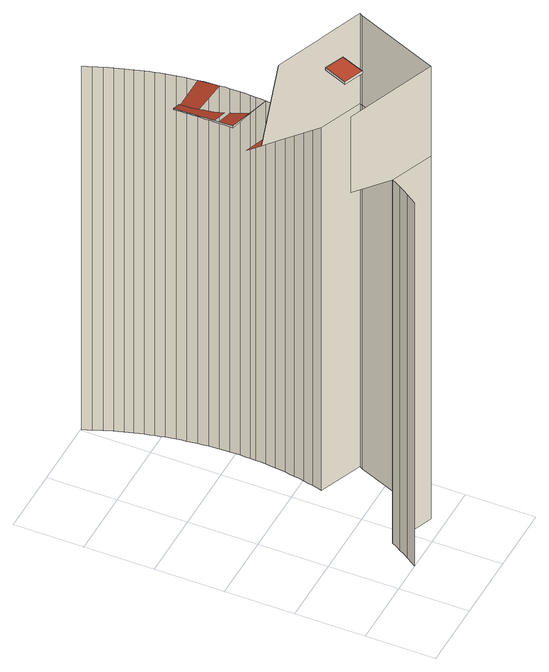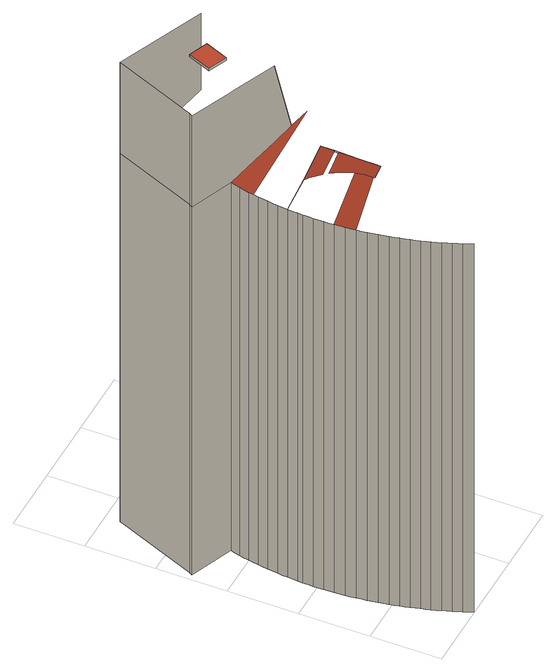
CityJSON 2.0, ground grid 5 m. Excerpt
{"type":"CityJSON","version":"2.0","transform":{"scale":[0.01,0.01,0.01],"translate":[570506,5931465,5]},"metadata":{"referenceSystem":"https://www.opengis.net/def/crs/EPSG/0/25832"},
"CityObjects":{
"building1":{"type":"Building","attributes":{"Grundfläche 2D":"2047.892209","Grundhöhe NN":"5.849"},"children":["building1-1"],"geometry":[{"type":"MultiSurface","lod":"3","boundaries":[[[0,1,2,3,4,5]],[[6,7,8,1,0,9]],[[10,11,12,7,6,13]],[[14,15,16,11,17]],[[18,19,20]],[[17,11,10,21]],[[22,23,24,25,26,27,28,29,30,31,32,33,34,35,36,37,38,39,40,41,42,43,44,45,46,47,48,49]],[[50,32,31]],[[33,32,51,52,53,54,34]],[[20,55,56,57,58,59,60,61,62,18]],[[42,63,43]],[[64,65,66,18,62,61,60,59,67,68,69]],[[42,41,40,39,38,37,36,35,70,71,72,73,74,75,76,77,78,79,80,81,82,63]],[[32,50,51]],[[83,84,85,17,21,86]],[[87,88,14,17,85,84]],[[89,68,67,59,90,91]],[[92,51,50]],[[93,64,69,68,89,94]],[[95,96,65,64,93,97]],[[59,58,98,90]],[[99,100,101,82,81,80,79,78,77,102,103]],[[104,105,106,96,95,107]],[[108,109,110,105,104,111]],[[112,92,113,109,108,114]],[[115,116,117,92,112,118]],[[119,116,115,120]],[[121,122,123,119,120,124]],[[87,84,58,57]],[[58,84,83,98]],[[125,126,127,122,121,128]],[[129,102,130,126,125,131]],[[132,99,103,102,129,133]],[[134,101,100,99,132,135]],[[136,137,138,101,134,139]],[[140,141,142,137,136,143]],[[144,145,146,147,148,149]],[[150,151,152,141,140,153]],[[148,147,154,155,156,157]],[[158,159,160,151,150,161]],[[156,155,162,163,164,165]],[[166,167,168,159,158,169]],[[164,163,170,171,172,173]],[[174,175,176,167,166,177]],[[172,171,178,175,174,179]]],"semantics":{"surfaces":[{"type":"WallSurface"},{"type":"RoofSurface"}],"values":[0,0,0,0,0,0,0,0,1,0,0,1,1,1,0,0,0,1,0,0,0,1,0,0,0,0,0,0,0,0,0,0,0,0,0,0,0,0,0,0,0,0,0,0,0]}}]},
"building1-1":{"type":"BuildingInstallation","parents":["building1"],"geometry":[{"type":"MultiSurface","lod":"3","boundaries":[[[180,181,182,183]],[[182,181,184,185]],[[183,182,185,186]],[[180,183,186,187]],[[181,180,187,184]]],"semantics":{"surfaces":[{"type":"RoofSurface"},{"type":"WallSurface"}],"values":[0,1,1,1,1]}}]}
},
"vertices":[
[294,80,85],[294,80,3217],[270,44,3217],[245,8,3217],[245,8,85],[270,44,85],[341,154,85],[341,154,3217],[318,117,3217],[318,117,85],[384,228,85],[384,228,3217],[363,191,3217],[363,191,85],[696,103,3991],[48,363,3981],[48,363,3331],[696,103,3217],[156,1050,3380],[295,994,3981],[296,994,3981],[696,103,85],[250,1515,3365],[250,1486,3365],[250,1456,3365],[250,1426,3365],[250,1396,3365],[250,1366,3365],[250,1365,3365],[251,1336,3364],[251,1306,3363],[251,1296,3363],[251,1296,3380],[251,1306,3380],[250,1396,3377],[250,1426,3376],[250,1456,3375],[250,1486,3374],[250,1515,3373],[250,1545,3372],[250,1575,3371],[249,1696,3368],[249,1719,3367],[249,1719,3361],[249,1696,3362],[249,1665,3363],[249,1635,3363],[250,1605,3364],[250,1575,3365],[250,1545,3365],[495,1294,3287],[494,1296,3288],[467,1330,3297],[443,1363,3305],[422,1396,3312],[636,858,3986],[645,855,3986],[957,731,3991],[957,731,3217],[645,855,3217],[457,930,3280],[352,972,3315],[295,994,3334],[335,1718,3335],[679,996,3217],[686,1032,3217],[34,1098,3421],[655,890,3217],[663,925,3217],[671,961,3217],[404,1428,3318],[387,1460,3323],[373,1491,3327],[366,1510,3330],[361,1522,3331],[355,1542,3332],[352,1553,3334],[344,1583,3335],[339,1614,3336],[335,1645,3337],[335,1654,3337],[334,1676,3336],[334,1708,3335],[945,706,85],[945,706,3217],[708,134,3217],[708,134,85],[945,706,3991],[708,134,3991],[663,925,85],[645,855,85],[655,890,85],[720,1286,3217],[679,996,85],[671,961,85],[692,1068,85],[692,1068,3217],[686,1032,85],[957,731,85],[720,1689,3217],[717,1726,3217],[713,1762,3217],[725,1616,3217],[723,1653,3217],[704,1140,85],[704,1140,3217],[698,1104,3217],[698,1104,85],[713,1213,85],[713,1213,3217],[709,1177,3217],[709,1177,85],[720,1286,85],[717,1250,3217],[717,1250,85],[725,1359,85],[725,1359,3217],[723,1323,3217],[723,1323,85],[727,1396,3217],[727,1396,85],[728,1470,85],[728,1470,3217],[728,1433,3217],[728,1433,85],[728,1543,85],[728,1543,3217],[728,1506,3217],[728,1506,85],[725,1616,85],[727,1580,3217],[727,1580,85],[720,1689,85],[723,1653,85],[713,1762,85],[717,1726,85],[703,1835,85],[703,1835,3217],[708,1799,3217],[708,1799,85],[692,1907,85],[692,1907,3217],[698,1871,3217],[698,1871,85],[514,2494,85],[514,2494,3217],[527,2463,3217],[540,2432,3217],[540,2432,85],[527,2463,85],[678,1978,85],[678,1978,3217],[685,1942,3217],[685,1942,85],[553,2400,3217],[565,2369,3217],[565,2369,85],[553,2400,85],[663,2046,85],[663,2046,3217],[671,2014,3217],[671,2014,85],[577,2337,3217],[588,2305,3217],[588,2305,85],[577,2337,85],[647,2112,85],[647,2112,3217],[656,2079,3217],[656,2079,85],[599,2273,3217],[610,2241,3217],[610,2241,85],[599,2273,85],[629,2176,85],[629,2176,3217],[638,2144,3217],[638,2144,85],[620,2209,3217],[620,2209,85],
[381,701,4005],[312,530,4005],[451,474,4005],[520,644,4005],[312,530,3984],[451,474,3986],[520,644,3986],[381,701,3984]
]}
